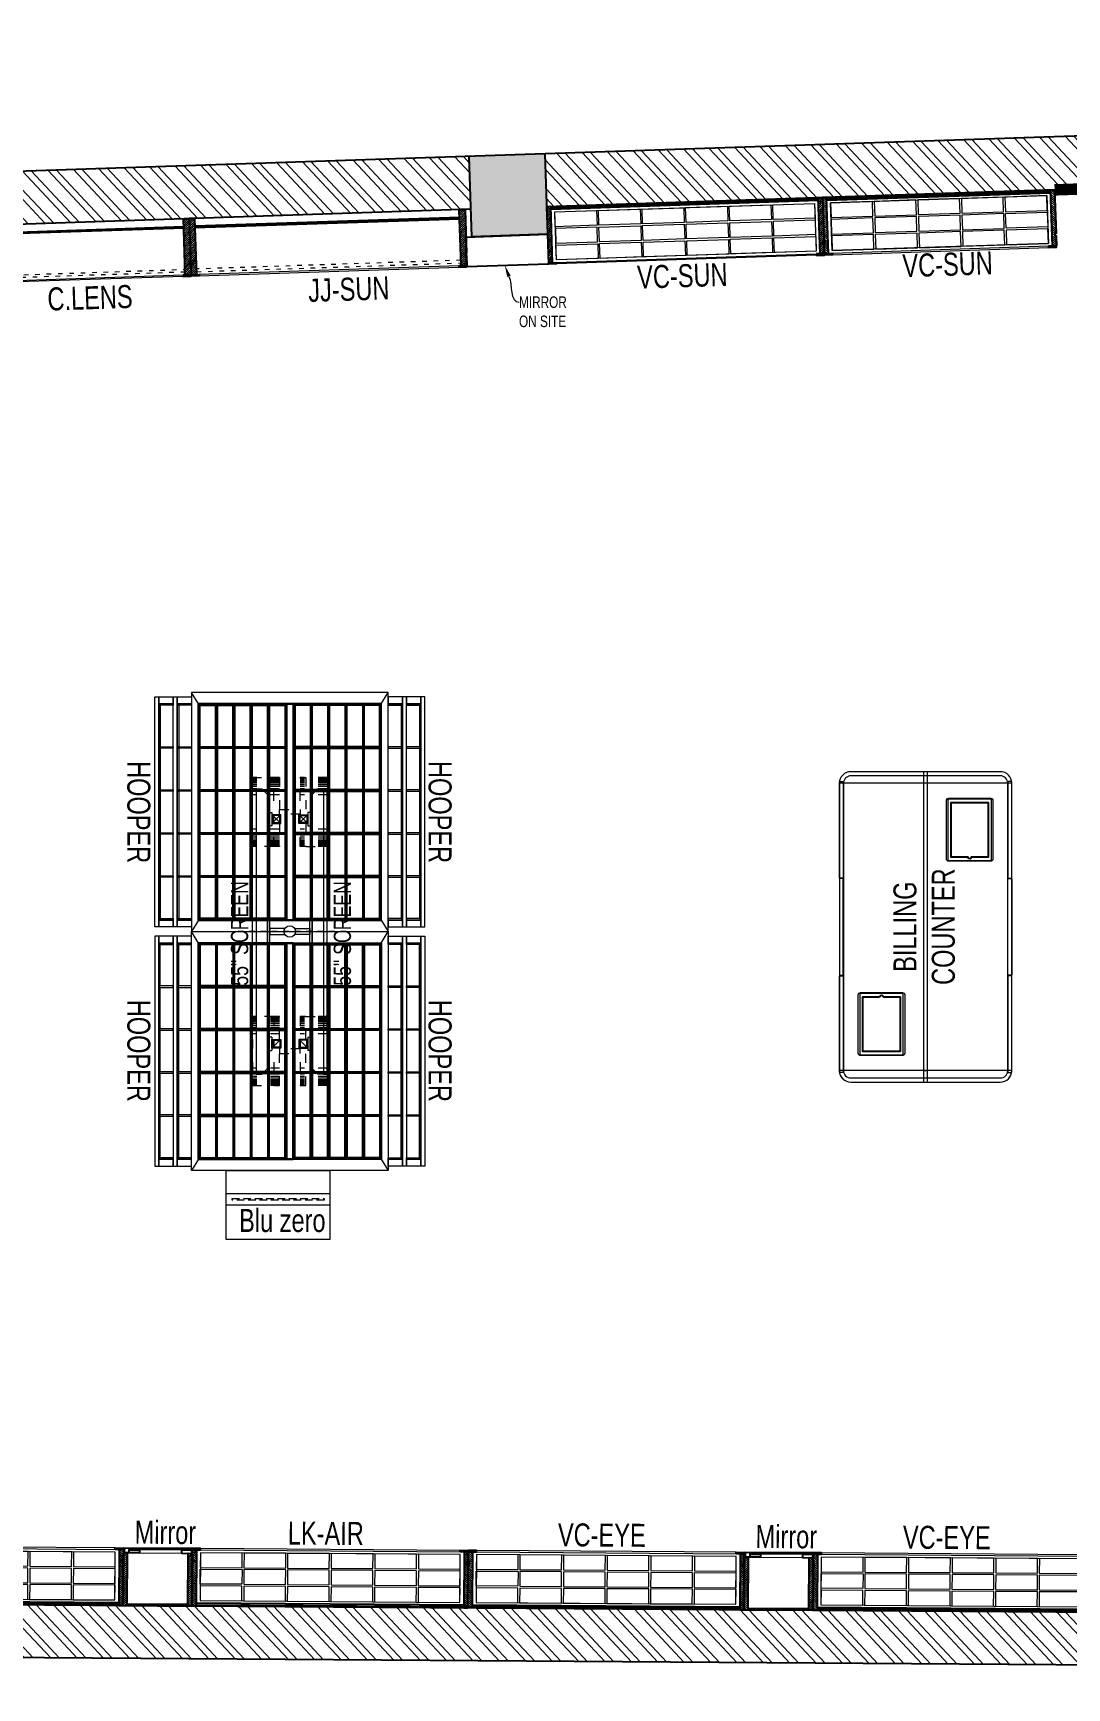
# Model space of a CAD drawing. Header units: feet. Extents: x 7170650 to 7197982, y -5581628 to -5574431.
# Drawn here: x 7179096 to 7183592, y -5581628 to -5574431 of the extents above; entities that cross this region are included whole.
import ezdxf
from ezdxf import colors
from ezdxf.entities.mleader import LeaderData, LeaderLine
from ezdxf.math import Vec2, Vec3

# ---------------------------------------------------------------- set-up
doc = ezdxf.new("R2010")
doc.units = ezdxf.units.FT
doc.header["$LTSCALE"] = 33
doc.header["$MEASUREMENT"] = 0
for name, pattern in [('ACAD_ISO03W100', [30, 12, -18]), ('D10_DASHED', [0.75, 0.5, -0.25]), ('DASHDOT2', [0.5, 0.25, -0.125, 0, -0.125]), ('HIDDENX2', [0.75, 0.5, -0.25])]:
    doc.linetypes.add(name, pattern=pattern)
doc.layers.add('A-WALL', color=1, linetype='Continuous')
doc.layers.add('column', color=10, linetype='Continuous')
for name, color, linetype, lineweight in [('LENS-DIM', 252, 'Continuous', 5), ('LENS-FURNITURE', 13, 'Continuous', 9), ('LENS-PARTITION', 21, 'Continuous', 25), ('LENS-TEXT', 31, 'Continuous', 5), ('LENS_DIMENSION', 193, 'Continuous', 0), ('LENS_TEXT', 31, 'Continuous', 5), ('LK-EQPMT', 3, 'Continuous', 18), ('LK-FF&E FLOOR', 1, 'Continuous', 9), ('LK-FF&E WALL', 1, 'Continuous', 9), ('LK-IT', 3, 'Continuous', 18), ('LK-MIRROR', 133, 'Continuous', 13), ('LN-ELEVATION-1', 81, 'Continuous', 25), ('LN-ELEVATION-2', 103, 'Continuous', 20), ('LN-ELEVATION-3', 125, 'Continuous', 18), ('LN-ELEVATION-4', 145, 'Continuous', 13), ('LN-ELEVATION-5', 167, 'Continuous', 5), ('LN-HATCH', 251, 'Continuous', 0), ('PLANO-TXT', 252, 'Continuous', 5)]:
    doc.layers.add(name, color=color, linetype=linetype, lineweight=lineweight)
doc.styles.add('LK TXT', font='GILC____.TTF', dxfattribs={"height": 100})
doc.styles.get("Standard").update_dxf_attribs({"font": 'GILC____.TTF'})
pattern_1 = [(45, (4209746.0415, 1706864.74), (-4.4901280605, 4.4901280605), [])]
pattern_2 = [(45, (4210046.0415, 1706864.74), (-4.4901280605, 4.4901280605), [])]
pattern_3 = [(45, (7858054.0837, 3504049.203), (-4.4901280605, 4.4901280605), [])]
pattern_4 = [(45, (7858558.917, 3503823.203), (-4.4901280605, 4.4901280605), [])]

# ---------------------------------------------------------------- blocks, each defined once
blk = doc.blocks.new('A$C8e6e9e5d')
at = {"layer": 'column'}
h = blk.add_hatch(color=8, dxfattribs=at)
h.dxf.hatch_style = 1
h.paths.add_polyline_path([(-1889.2, 6873.5), (-1906.9, 7161.4), (-2231, 7150.6), (-2218.9, 6859.7)])
h.paths.add_polyline_path([(-5674.8, 6711.3), (-5688.3, 7035.8), (-6008.1, 7025.1), (-5994.5, 6698)])
h.paths.add_polyline_path([(-9362.8, 6574.6), (-9375.2, 6913.3), (-9710, 6902.2), (-9697.6, 6562.4)])
h.paths.add_polyline_path([(-12996.5, 6462.8), (-13007.4, 6792.6), (-13337.2, 6781.7), (-13326.3, 6451.8)])
h.paths.add_polyline_path([(-20301.8, 6200.1), (-20313.4, 6549.9), (-20643.2, 6538.9), (-20631.6, 6189.1)])
h.paths.add_polyline_path([(-16648.8, 6321.5), (-16660.4, 6671.3), (-16990.2, 6660.3), (-16978.6, 6310.5)])
h.paths.add_polyline_path([(-25384.6, 5691.9), (-25157.6, 5796.7), (-25460.8, 6378.9), (-25730.7, 6369.9)])
h.paths.add_polyline_path([(-22276.7, 154.3), (-22531.3, 652.3), (-22761.9, 555), (-22558.4, 156.3)])
at = {"layer": 'LN-HATCH'}
h = blk.add_hatch(dxfattribs=at)
h.set_pattern_fill('ANSI32', color=256, scale=222, angle=88.11)
h.set_pattern_definition([(133.11, (-3282554.54, 5460117.466), (-60.7760807, -56.89315), []), (133.11, (-3282553.24, 5460156.69), (-60.7760807, -56.89315), [])])
h.paths.add_polyline_path([(0, 0), (-848.4, 7196.5), (-1906.9, 7161.4), (-1895.6, 6978.3), (-1058.3, 7013), (-258.9, 231.8), (-22394.7, 385.1), (-22276.7, 154.3)])
h.paths.add_polyline_path([(-20635.6, 6309.1), (-20643.2, 6538.9), (-25460.8, 6378.9), (-25343, 6152.7)])
h.paths.add_polyline_path([(-16982.6, 6430.4), (-16990.2, 6660.3), (-20313.4, 6549.9), (-20305.7, 6320)], flags=17)
h.paths.add_polyline_path([(-13329.6, 6551.8), (-13337.2, 6781.7), (-16660.4, 6671.3), (-16652.8, 6441.4)], flags=17)
h.paths.add_polyline_path([(-9701.6, 6672.3), (-9710, 6902.2), (-13007.4, 6792.6), (-12999.8, 6562.7)], flags=17)
h.paths.add_polyline_path([(-5999.1, 6807.9), (-6008.1, 7025.1), (-9375.2, 6913.3), (-9366.8, 6684.6)], flags=17)
h.paths.add_polyline_path([(-2223.2, 6964.7), (-2231, 7150.6), (-5688.3, 7035.8), (-5679.4, 6821.2)], flags=17)
at = {"layer": 'A-WALL'}
for p, q in [((-848.4, 7196.5), (-25730.7, 6369.9)), ((-13329.6, 6551.8), (-16652.8, 6441.4)), ((-16982.6, 6430.4), (-20305.7, 6320)), ((-258.9, 231.8), (-22394.7, 385.1)), ((0, 0), (-22558.4, 156.3))]:
    blk.add_line(p, q, dxfattribs=at)
at = {"layer": 'column'}
for p, q in [((-16978.6, 6310.5), (-16990.2, 6660.3)), ((-16660.4, 6671.3), (-16648.8, 6321.5)), ((-16648.8, 6321.5), (-16978.6, 6310.5))]:
    blk.add_line(p, q, dxfattribs=at)
blk = doc.blocks.new('JJ SH 1200')
at = {"layer": 'LN-HATCH', "ltscale": 0.5}
h = blk.add_hatch(dxfattribs=at)
h.set_pattern_fill('ANSI31', color=256, scale=2)
h.set_pattern_definition([(45, (4097187.331, 1708800.267), (-4.4901280605, 4.4901280605), [])])
h.paths.add_polyline_path([(792.1, 220), (792.1, 30), (786.1, 30), (786.1, 20), (792.1, 20), (792.1, -24), (767.1, -24), (767.1, 220)])
h.paths.add_polyline_path([(-382.9, 180), (767.1, 180), (767.1, 186), (-382.9, 186)])
h.paths.add_polyline_path([(757.1, -24), (757.1, -30), (792.1, -30), (792.1, -24)])
h.paths.add_polyline_path([(-407.9, 220), (-407.9, 30), (-401.9, 30), (-401.9, 20), (-407.9, 20), (-407.9, -24), (-382.9, -24), (-382.9, 220)])
h.paths.add_polyline_path([(-372.9, -24), (-372.9, -30), (-407.9, -30), (-407.9, -24)])
at = {"layer": 'LN-ELEVATION-1', "ltscale": 0.5}
for points in [[(-407.9, 220), (-407.9, 30), (-401.9, 30), (-401.9, 20), (-407.9, 20), (-407.9, -24), (-382.9, -24), (-382.9, 220)], [(792.1, 220), (792.1, 30), (786.1, 30), (786.1, 20), (792.1, 20), (792.1, -24), (767.1, -24), (767.1, 220)], [(-382.9, 180), (767.1, 180), (767.1, 186), (-382.9, 186)], [(-372.9, -24), (-372.9, -30), (-407.9, -30), (-407.9, -24)], [(757.1, -24), (757.1, -30), (792.1, -30), (792.1, -24)]]:
    blk.add_lwpolyline(points, close=True, dxfattribs=at)
at = {"layer": 'LN-ELEVATION-3', "ltscale": 0.5}
for p, q in [((767.1, 220), (-382.9, 220)), ((757.1, -24), (-372.9, -24)), ((-372.9, -30), (757.1, -30))]:
    blk.add_line(p, q, dxfattribs=at)
at = {"layer": 'LN-ELEVATION-4', "linetype": 'ACAD_ISO03W100', "ltscale": 0.05}
blk.add_lwpolyline([(767.1, 0), (-382.9, 0), (-382.9, -12), (767.1, -12)], close=True, dxfattribs=at)
blk = doc.blocks.new('CLENS 900')
at = {"layer": 'LN-HATCH', "ltscale": 0.5}
h = blk.add_hatch(dxfattribs=at)
h.set_pattern_fill('ANSI31', color=256, scale=50)
h.set_pattern_definition([(45, (911.795, 250), (-4.419417, 4.419417), [])])
h.paths.add_polyline_path([(0, 250), (0, 60), (6, 60), (6, 50), (0, 50), (0, 6), (25, 6), (25, 250)])
h = blk.add_hatch(dxfattribs=at)
h.set_pattern_fill('ANSI31', color=256, scale=2)
h.set_pattern_definition(pattern_2)
h.paths.add_polyline_path([(875, 210), (25, 210), (25, 216), (875, 216)])
h = blk.add_hatch(dxfattribs=at)
h.set_pattern_fill('ANSI31', color=256, scale=2)
h.set_pattern_definition(pattern_1)
h.paths.add_polyline_path([(900, 250), (900, 60), (894, 60), (894, 50), (900, 50), (900, 6), (875, 6), (875, 250)])
h = blk.add_hatch(dxfattribs=at)
h.set_pattern_fill('ANSI31', color=256, scale=2)
h.set_pattern_definition(pattern_2)
h.paths.add_polyline_path([(35, 6), (35, 0), (0, 0), (0, 6)])
h = blk.add_hatch(dxfattribs=at)
h.set_pattern_fill('ANSI31', color=256, scale=2)
h.set_pattern_definition(pattern_1)
h.paths.add_polyline_path([(865, 6), (865, 0), (900, 0), (900, 6)])
at = {"layer": 'LN-ELEVATION-1', "ltscale": 0.5}
for points in [[(0, 250), (0, 60), (6, 60), (6, 50), (0, 50), (0, 6), (25, 6), (25, 250)], [(875, 210), (25, 210), (25, 216), (875, 216)], [(900, 250), (900, 60), (894, 60), (894, 50), (900, 50), (900, 6), (875, 6), (875, 250)], [(35, 6), (35, 0), (0, 0), (0, 6)], [(865, 6), (865, 0), (900, 0), (900, 6)]]:
    blk.add_lwpolyline(points, close=True, dxfattribs=at)
at = {"layer": 'LN-ELEVATION-3', "ltscale": 0.5}
for p, q in [((25, 250), (875, 250)), ((35, 6), (865, 6)), ((865, 0), (35, 0))]:
    blk.add_line(p, q, dxfattribs=at)
at = {"layer": 'LN-ELEVATION-4', "linetype": 'ACAD_ISO03W100', "ltscale": 0.05}
blk.add_lwpolyline([(25, 30), (875, 30), (875, 18), (25, 18)], close=True, dxfattribs=at)
blk = doc.blocks.new('VC HD 1200')
at = {"layer": 'LN-HATCH', "ltscale": 0.5}
h = blk.add_hatch(dxfattribs=at)
h.set_pattern_fill('ANSI31', color=256, scale=2)
h.set_pattern_definition([(45, (3760859.753, 1795248.936), (-4.490128061, 4.490128061), [])])
h.paths.add_polyline_path([(-1200, 250), (-1200, 60), (-1194, 60), (-1194, 50), (-1200, 50), (-1200, 6), (-1182, 6), (-1182, 250)])
h = blk.add_hatch(dxfattribs=at)
h.set_pattern_fill('ANSI31', color=256, scale=2)
h.set_pattern_definition(pattern_3)
h.paths.add_polyline_path([(0, 250), (0, 60), (-6, 60), (-6, 50), (0, 50), (0, 6), (-18, 6), (-18, 250)])
h = blk.add_hatch(dxfattribs=at)
h.set_pattern_fill('ANSI31', color=256, scale=2)
h.set_pattern_definition([(45, (7858047.0837, 3504049.203), (-4.4901280605, 4.4901280605), [])])
h.paths.add_polyline_path([(-1165, 6), (-1165, 0), (-1200, 0), (-1200, 6)])
h = blk.add_hatch(dxfattribs=at)
h.set_pattern_fill('ANSI31', color=256, scale=2)
h.set_pattern_definition(pattern_3)
h.paths.add_polyline_path([(-28, 6), (-28, 0), (0, 0), (0, 6)])
at = {"layer": 'LN-ELEVATION-1', "ltscale": 0.5}
for points in [[(-1200, 250), (-1200, 60), (-1194, 60), (-1194, 50), (-1200, 50), (-1200, 6), (-1182, 6), (-1182, 250)], [(-18, 238), (-1182, 238), (-1182, 244), (-18, 244)], [(0, 250), (0, 60), (-6, 60), (-6, 50), (0, 50), (0, 6), (-18, 6), (-18, 250)], [(-1165, 6), (-1165, 0), (-1200, 0), (-1200, 6)], [(-35, 6), (-35, 0), (0, 0), (0, 6)]]:
    blk.add_lwpolyline(points, close=True, dxfattribs=at)
at = {"layer": 'LN-ELEVATION-3', "ltscale": 0.5}
for p, q in [((-1182, 250), (-18, 250)), ((-1165, 6), (-35, 6)), ((-35, 0), (-1165, 0))]:
    blk.add_line(p, q, dxfattribs=at)
for points in [[(-1165, 226), (-35, 226), (-35, 18), (-1165, 18)], [(-1165, 226), (-983.3, 226), (-983.3, 162), (-1165, 162)], [(-975.3, 226), (-793.7, 226), (-793.7, 162), (-975.3, 162)], [(-785.7, 226), (-604, 226), (-604, 162), (-785.7, 162)], [(-596, 226), (-414.3, 226), (-414.3, 162), (-596, 162)], [(-406.3, 226), (-224.7, 226), (-224.7, 162), (-406.3, 162)], [(-216.7, 226), (-35, 226), (-35, 162), (-216.7, 162)], [(-1165, 90), (-983.3, 90), (-983.3, 154), (-1165, 154)], [(-975.3, 154), (-793.7, 154), (-793.7, 90), (-975.3, 90)], [(-785.7, 154), (-604, 154), (-604, 90), (-785.7, 90)], [(-596, 154), (-414.3, 154), (-414.3, 90), (-596, 90)], [(-406.3, 154), (-224.7, 154), (-224.7, 90), (-406.3, 90)], [(-216.7, 154), (-35, 154), (-35, 90), (-216.7, 90)], [(-1165, 82), (-983.3, 82), (-983.3, 18), (-1165, 18)], [(-975.3, 82), (-793.7, 82), (-793.7, 18), (-975.3, 18)], [(-785.7, 82), (-604, 82), (-604, 18), (-785.7, 18)], [(-596, 82), (-414.3, 82), (-414.3, 18), (-596, 18)], [(-406.3, 82), (-224.7, 82), (-224.7, 18), (-406.3, 18)], [(-216.7, 82), (-35, 82), (-35, 18), (-216.7, 18)]]:
    blk.add_lwpolyline(points, close=True, dxfattribs=at)
blk = doc.blocks.new('MIRROR')
at = {"layer": 'LN-HATCH', "ltscale": 0.5}
h = blk.add_hatch(dxfattribs=at)
h.set_pattern_fill('ANSI31', color=256, scale=2)
h.set_pattern_definition([(45, (4060433.7416, 1708720.787), (-4.4901280605, 4.4901280605), [])])
h.paths.add_polyline_path([(212.9, 101.3), (230.9, 101.3), (230.9, -127.7), (212.9, -127.7)])
h.paths.add_polyline_path([(230.9, 95.3), (494.9, 95.3), (494.9, 101.3), (230.9, 101.3)])
h.paths.add_polyline_path([(512.9, 101.3), (494.9, 101.3), (494.9, -127.7), (512.9, -127.7)])
at = {"layer": 'Defpoints'}
blk.add_lwpolyline([(512.9, 101.3), (212.9, 101.3), (212.9, -148.7), (512.9, -148.7)], close=True, dxfattribs=at)
at = {"layer": 'LN-ELEVATION-1'}
for points in [[(212.9, 101.3), (230.9, 101.3), (230.9, -127.7), (212.9, -127.7)], [(230.9, 95.3), (494.9, 95.3), (494.9, 101.3), (230.9, 101.3)], [(512.9, 101.3), (494.9, 101.3), (494.9, -127.7), (512.9, -127.7)], [(259.9, -141.7), (259.9, -127.7), (214.9, -127.7), (214.9, -148.7), (223.9, -148.7), (223.9, -147.2), (216.4, -147.2), (216.4, -141.7)], [(442.9, -141.7), (442.9, -127.7), (487.9, -127.7), (487.9, -148.7), (478.9, -148.7), (478.9, -147.2), (486.4, -147.2), (486.4, -141.7)], [(504.9, -148.7), (504.9, -147.2), (509.4, -147.2), (509.4, -129.2), (487.9, -129.2), (487.9, -127.7), (510.9, -127.7), (510.9, -148.7)]]:
    blk.add_lwpolyline(points, close=True, dxfattribs=at)
at = {"layer": 'LN-ELEVATION-2', "color": 4, "lineweight": 0}
blk.add_lwpolyline([(216.4, -141.7), (486.4, -141.7), (486.4, -147.2), (216.4, -147.2)], close=True, dxfattribs=at)
at = {"layer": 'LN-ELEVATION-2'}
blk.add_lwpolyline([(259.9, -141.7), (442.9, -141.7), (442.9, -127.7), (259.9, -127.7)], close=True, dxfattribs=at)
at = {"layer": 'LN-ELEVATION-4', "ltscale": 0.5}
blk.add_line((478.9, -148.7), (223.9, -148.7), dxfattribs=at)
blk = doc.blocks.new('ffgd')
at = {"layer": 'LN-ELEVATION-4', "linetype": 'ACAD_ISO03W100', "ltscale": 0.1}
blk.add_lwpolyline([(0, 47.3), (0, -41.5), (-20, -41.5), (-20, 47.3)], close=True, dxfattribs=at)
at = {"layer": 'LN-ELEVATION-5', "linetype": 'ACAD_ISO03W100', "ltscale": 0.1}
for p, q in [((-159.9, 165.7), (-159.9, 47.3)), ((-159.7, 165.7), (-159.7, 47.3)), ((-159.4, 165.7), (-159.4, 47.3)), ((-159, 165.7), (-159, 47.3)), ((-158.5, 165.7), (-158.5, 47.3)), ((-157.9, 165.7), (-157.9, 47.3)), ((-157.1, 165.7), (-157.1, 47.3)), ((-156.1, 165.7), (-156.1, 47.3)), ((-154.1, 165.7), (-154.1, 47.3)), ((-151.1, 165.7), (-151.1, 47.3)), ((-146.1, 165.7), (-146.1, 47.3)), ((-141.1, 165.7), (-141.1, 47.3)), ((-135.1, 165.7), (-135.1, 47.3)), ((-128.1, 165.7), (-128.1, 47.3)), ((-120.1, 165.7), (-120.1, 47.3)), ((-111.1, 165.7), (-111.1, 47.3)), ((-102.1, 165.7), (-102.1, 47.3)), ((-85, 165.7), (-85, 47.3)), ((65, 165.7), (65, 47.3)), ((82.1, 165.7), (82.1, 47.3)), ((91.1, 165.7), (91.1, 47.3)), ((100.1, 165.7), (100.1, 47.3)), ((108.1, 165.7), (108.1, 47.3)), ((115.1, 165.7), (115.1, 47.3)), ((121.1, 165.7), (121.1, 47.3)), ((126.1, 165.7), (126.1, 47.3)), ((131.1, 165.7), (131.1, 47.3)), ((134.1, 165.7), (134.1, 47.3)), ((136.1, 165.7), (136.1, 47.3)), ((137.1, 165.7), (137.1, 47.3)), ((137.9, 165.7), (137.9, 47.3)), ((138.5, 165.7), (138.5, 47.3)), ((139, 165.7), (139, 47.3)), ((139.4, 165.7), (139.4, 47.3)), ((139.7, 165.7), (139.7, 47.3)), ((139.9, 165.7), (139.9, 47.3)), ((-159.9, -41.5), (-159.9, -159.9)), ((-159.7, -41.5), (-159.7, -159.9)), ((-159.4, -41.5), (-159.4, -159.9)), ((-159, -41.5), (-159, -159.9)), ((-158.5, -41.5), (-158.5, -159.9)), ((-157.9, -41.5), (-157.9, -159.9)), ((-157.1, -41.5), (-157.1, -159.9)), ((-156.1, -41.5), (-156.1, -159.9)), ((-154.1, -41.5), (-154.1, -159.9)), ((-151.1, -41.5), (-151.1, -159.9)), ((-146.1, -41.5), (-146.1, -159.9)), ((-141.1, -41.5), (-141.1, -159.9)), ((-135.1, -41.5), (-135.1, -159.9)), ((-128.1, -41.5), (-128.1, -159.9)), ((-120.1, -41.5), (-120.1, -159.9)), ((-111.1, -41.5), (-111.1, -159.9)), ((-102.1, -41.5), (-102.1, -159.9)), ((-85, -41.5), (-85, -159.9)), ((65, -41.5), (65, -159.9)), ((82.1, -41.5), (82.1, -159.9)), ((91.1, -41.5), (91.1, -159.9)), ((100.1, -41.5), (100.1, -159.9)), ((108.1, -41.5), (108.1, -159.9)), ((115.1, -41.5), (115.1, -159.9)), ((121.1, -41.5), (121.1, -159.9)), ((126.1, -41.5), (126.1, -159.9)), ((131.1, -41.5), (131.1, -159.9)), ((134.1, -41.5), (134.1, -159.9)), ((136.1, -41.5), (136.1, -159.9)), ((137.1, -41.5), (137.1, -159.9)), ((137.9, -41.5), (137.9, -159.9)), ((138.5, -41.5), (138.5, -159.9)), ((139, -41.5), (139, -159.9)), ((139.4, -41.5), (139.4, -159.9)), ((139.7, -41.5), (139.7, -159.9)), ((139.9, -41.5), (139.9, -159.9))]:
    blk.add_line(p, q, dxfattribs=at)
for points in [[(140, 73), (140, 165.7), (-160, 165.7), (-160, 73)], [(140, -67.1), (140, -159.9), (-160, -159.9), (-160, -67.1)]]:
    blk.add_lwpolyline(points, dxfattribs=at)
for points in [[(140, 73), (140, 47.3), (-160, 47.3), (-160, 73)], [(140, -41.5), (140, -67.1), (-160, -67.1), (-160, -41.5)]]:
    blk.add_lwpolyline(points, close=True, dxfattribs=at)
blk = doc.blocks.new('EURO 1040 x 1175')
at = {"layer": 'LN-ELEVATION-1'}
for points in [[(-470, -327.4), (470, -327.4), (470, 467.6), (-470, 467.6)], [(-470, 85.1), (470, 85.1), (470, 467.6), (-470, 467.6)], [(-283.2, 85.1), (-277.2, 85.1), (-277.2, 467.6), (-283.2, 467.6)], [(-96.4, 85.1), (-90.4, 85.1), (-90.4, 467.6), (-96.4, 467.6)], [(90.4, 85.1), (96.4, 85.1), (96.4, 467.6), (90.4, 467.6)], [(277.2, 85.1), (283.2, 85.1), (283.2, 467.6), (277.2, 467.6)], [(-470, 386.6), (-283.2, 386.6), (-283.2, 392.6), (-470, 392.6)], [(-277.2, 386.6), (-96.4, 386.6), (-96.4, 392.6), (-277.2, 392.6)], [(-90.4, 386.6), (90.4, 386.6), (90.4, 392.6), (-90.4, 392.6)], [(96.4, 386.6), (277.2, 386.6), (277.2, 392.6), (96.4, 392.6)], [(283.2, 386.6), (470, 386.6), (470, 392.6), (283.2, 392.6)], [(-470, 311.2), (-283.2, 311.2), (-283.2, 317.2), (-470, 317.2)], [(-277.2, 311.2), (-96.4, 311.2), (-96.4, 317.2), (-277.2, 317.2)], [(-90.4, 311.2), (90.4, 311.2), (90.4, 317.2), (-90.4, 317.2)], [(96.4, 311.2), (277.2, 311.2), (277.2, 317.2), (96.4, 317.2)], [(283.2, 311.2), (470, 311.2), (470, 317.2), (283.2, 317.2)], [(-470, 235.8), (-283.2, 235.8), (-283.2, 241.8), (-470, 241.8)], [(-277.2, 235.8), (-96.4, 235.8), (-96.4, 241.8), (-277.2, 241.8)], [(-90.4, 235.8), (90.4, 235.8), (90.4, 241.8), (-90.4, 241.8)], [(96.4, 235.8), (277.2, 235.8), (277.2, 241.8), (96.4, 241.8)], [(283.2, 235.8), (470, 235.8), (470, 241.8), (283.2, 241.8)], [(-470, 160.4), (-283.2, 160.4), (-283.2, 166.4), (-470, 166.4)], [(-277.2, 160.4), (-96.4, 160.4), (-96.4, 166.4), (-277.2, 166.4)], [(-90.4, 160.4), (90.4, 160.4), (90.4, 166.4), (-90.4, 166.4)], [(96.4, 160.4), (277.2, 160.4), (277.2, 166.4), (96.4, 166.4)], [(283.2, 160.4), (470, 160.4), (470, 166.4), (283.2, 166.4)], [(-470, 85.1), (470, 85.1), (470, 55.1), (-470, 55.1)], [(-470, 55.1), (470, 55.1), (470, -327.4), (-470, -327.4)], [(-283.2, 55.1), (-277.2, 55.1), (-277.2, -327.4), (-283.2, -327.4)], [(-96.4, 55.1), (-90.4, 55.1), (-90.4, -327.4), (-96.4, -327.4)], [(90.4, 55.1), (96.4, 55.1), (96.4, -327.4), (90.4, -327.4)], [(277.2, 55.1), (283.2, 55.1), (283.2, -327.4), (277.2, -327.4)], [(-470, -20.3), (-283.2, -20.3), (-283.2, -26.3), (-470, -26.3)], [(-277.2, -20.3), (-96.4, -20.3), (-96.4, -26.3), (-277.2, -26.3)], [(-90.4, -20.3), (90.4, -20.3), (90.4, -26.3), (-90.4, -26.3)], [(96.4, -20.3), (277.2, -20.3), (277.2, -26.3), (96.4, -26.3)], [(283.2, -20.3), (470, -20.3), (470, -26.3), (283.2, -26.3)], [(-470, -95.7), (-283.2, -95.7), (-283.2, -101.7), (-470, -101.7)], [(-277.2, -95.7), (-96.4, -95.7), (-96.4, -101.7), (-277.2, -101.7)], [(-90.4, -95.7), (90.4, -95.7), (90.4, -101.7), (-90.4, -101.7)], [(96.4, -95.7), (277.2, -95.7), (277.2, -101.7), (96.4, -101.7)], [(283.2, -95.7), (470, -95.7), (470, -101.7), (283.2, -101.7)], [(-470, -171.1), (-283.2, -171.1), (-283.2, -177.1), (-470, -177.1)], [(-277.2, -171.1), (-96.4, -171.1), (-96.4, -177.1), (-277.2, -177.1)], [(-90.4, -171.1), (90.4, -171.1), (90.4, -177.1), (-90.4, -177.1)], [(96.4, -171.1), (277.2, -171.1), (277.2, -177.1), (96.4, -177.1)], [(283.2, -171.1), (470, -171.1), (470, -177.1), (283.2, -177.1)], [(-470, -246.4), (-283.2, -246.4), (-283.2, -252.4), (-470, -252.4)], [(-277.2, -246.4), (-96.4, -246.4), (-96.4, -252.4), (-277.2, -252.4)], [(-90.4, -246.4), (90.4, -246.4), (90.4, -252.4), (-90.4, -252.4)], [(96.4, -246.4), (277.2, -246.4), (277.2, -252.4), (96.4, -252.4)], [(283.2, -246.4), (470, -246.4), (470, -252.4), (283.2, -252.4)]]:
    blk.add_lwpolyline(points, close=True, dxfattribs=at)
for points in [[(-283.2, 461.6), (-464, 461.6), (-464, 317.2)], [(-96.4, 461.6), (-277.2, 461.6)], [(90.4, 461.6), (-90.4, 461.6)], [(277.2, 461.6), (96.4, 461.6)], [(464, 317.2), (464, 461.6), (283.2, 461.6)], [(-464, 311.2), (-464, 241.8)], [(464, 241.8), (464, 311.2)], [(-464, 235.8), (-464, 166.4)], [(464, 166.4), (464, 235.8)], [(-464, 160.4), (-464, 91.1), (-283.2, 91.1)], [(283.2, 91.1), (464, 91.1), (464, 160.4)], [(-277.2, 91.1), (-96.4, 91.1)], [(-90.4, 91.1), (90.4, 91.1)], [(96.4, 91.1), (277.2, 91.1)], [(-464, -20.3), (-464, 49.1), (-283.2, 49.1)], [(-277.2, 49.1), (-96.4, 49.1)], [(-90.4, 49.1), (90.4, 49.1)], [(96.4, 49.1), (277.2, 49.1)], [(283.2, 49.1), (464, 49.1), (464, -20.3)], [(-464, -95.7), (-464, -26.3)], [(464, -26.3), (464, -95.7)], [(-464, -171.1), (-464, -101.7)], [(464, -101.7), (464, -171.1)], [(-283.2, -321.4), (-464, -321.4), (-464, -177.1)], [(464, -177.1), (464, -321.4), (283.2, -321.4)], [(-96.4, -321.4), (-277.2, -321.4)], [(90.4, -321.4), (-90.4, -321.4)], [(277.2, -321.4), (96.4, -321.4)]]:
    blk.add_lwpolyline(points, dxfattribs=at)
at = {"layer": 'LN-ELEVATION-2'}
blk.add_lwpolyline([(-520, -357.4), (520, -357.4), (520, 497.6), (-520, 497.6)], close=True, dxfattribs=at)
for points in [[(-470, 467.6), (-520, 497.6)], [(470, 467.6), (520, 497.6)], [(-470, -327.4), (-520, -357.4)], [(470, -327.4), (520, -357.4)]]:
    blk.add_lwpolyline(points, dxfattribs=at)
at = {"layer": 'LN-ELEVATION-3'}
for points in [[(-500, 559.6), (500, 559.6), (500, 577.6), (-500, 577.6)], [(-500, 497.6), (-470, 497.6), (-470, 559.6), (-500, 559.6)], [(470, 497.6), (500, 497.6), (500, 559.6), (470, 559.6)], [(-500, -357.4), (-470, -357.4), (-470, -419.4), (-500, -419.4)], [(470, -357.4), (500, -357.4), (500, -419.4), (470, -419.4)], [(-500, -419.4), (500, -419.4), (500, -437.4), (-500, -437.4)]]:
    blk.add_lwpolyline(points, close=True, dxfattribs=at)
at = {"layer": 'LN-ELEVATION-4'}
for points in [[(-500, 639.6), (500, 639.6), (500, 657.6), (-500, 657.6)], [(-500, 577.6), (-470, 577.6), (-470, 639.6), (-500, 639.6)], [(470, 577.6), (500, 577.6), (500, 639.6), (470, 639.6)], [(-470, 497.6), (-464, 497.6), (-464, 559.6), (-470, 559.6)], [(-464, 553.6), (-283.2, 553.6), (-283.2, 559.6), (-464, 559.6)], [(-283.2, 497.6), (-277.2, 497.6), (-277.2, 559.6), (-283.2, 559.6)], [(-277.2, 553.6), (-96.4, 553.6), (-96.4, 559.6), (-277.2, 559.6)], [(-96.4, 497.6), (-90.4, 497.6), (-90.4, 559.6), (-96.4, 559.6)], [(-90.4, 553.6), (90.4, 553.6), (90.4, 559.6), (-90.4, 559.6)], [(90.4, 497.6), (96.4, 497.6), (96.4, 559.6), (90.4, 559.6)], [(96.4, 553.6), (277.2, 553.6), (277.2, 559.6), (96.4, 559.6)], [(277.2, 497.6), (283.2, 497.6), (283.2, 559.6), (277.2, 559.6)], [(283.2, 553.6), (464, 553.6), (464, 559.6), (283.2, 559.6)], [(464, 497.6), (470, 497.6), (470, 559.6), (464, 559.6)], [(-470, -357.4), (-464, -357.4), (-464, -419.4), (-470, -419.4)], [(-283.2, -357.4), (-277.2, -357.4), (-277.2, -419.4), (-283.2, -419.4)], [(-96.4, -357.4), (-90.4, -357.4), (-90.4, -419.4), (-96.4, -419.4)], [(90.4, -357.4), (96.4, -357.4), (96.4, -419.4), (90.4, -419.4)], [(277.2, -357.4), (283.2, -357.4), (283.2, -419.4), (277.2, -419.4)], [(464, -357.4), (470, -357.4), (470, -419.4), (464, -419.4)], [(-464, -413.4), (-283.2, -413.4), (-283.2, -419.4), (-464, -419.4)], [(-277.2, -413.4), (-96.4, -413.4), (-96.4, -419.4), (-277.2, -419.4)], [(-90.4, -413.4), (90.4, -413.4), (90.4, -419.4), (-90.4, -419.4)], [(96.4, -413.4), (277.2, -413.4), (277.2, -419.4), (96.4, -419.4)], [(283.2, -413.4), (464, -413.4), (464, -419.4), (283.2, -419.4)], [(-500, -437.4), (-470, -437.4), (-470, -499.4), (-500, -499.4)], [(-500, -499.4), (500, -499.4), (500, -517.4), (-500, -517.4)], [(470, -437.4), (500, -437.4), (500, -499.4), (470, -499.4)]]:
    blk.add_lwpolyline(points, close=True, dxfattribs=at)
at = {"layer": 'LN-ELEVATION-5'}
for points in [[(-470, 577.6), (-464, 577.6), (-464, 639.6), (-470, 639.6)], [(-464, 633.6), (-283.2, 633.6), (-283.2, 639.6), (-464, 639.6)], [(-283.2, 577.6), (-277.2, 577.6), (-277.2, 639.6), (-283.2, 639.6)], [(-277.2, 633.6), (-96.4, 633.6), (-96.4, 639.6), (-277.2, 639.6)], [(-96.4, 577.6), (-90.4, 577.6), (-90.4, 639.6), (-96.4, 639.6)], [(-90.4, 633.6), (90.4, 633.6), (90.4, 639.6), (-90.4, 639.6)], [(90.4, 577.6), (96.4, 577.6), (96.4, 639.6), (90.4, 639.6)], [(96.4, 633.6), (277.2, 633.6), (277.2, 639.6), (96.4, 639.6)], [(277.2, 577.6), (283.2, 577.6), (283.2, 639.6), (277.2, 639.6)], [(283.2, 633.6), (464, 633.6), (464, 639.6), (283.2, 639.6)], [(464, 577.6), (470, 577.6), (470, 639.6), (464, 639.6)], [(-470, -437.4), (-464, -437.4), (-464, -499.4), (-470, -499.4)], [(-464, -493.4), (-283.2, -493.4), (-283.2, -499.4), (-464, -499.4)], [(-283.2, -437.4), (-277.2, -437.4), (-277.2, -499.4), (-283.2, -499.4)], [(-277.2, -493.4), (-96.4, -493.4), (-96.4, -499.4), (-277.2, -499.4)], [(-96.4, -437.4), (-90.4, -437.4), (-90.4, -499.4), (-96.4, -499.4)], [(-90.4, -493.4), (90.4, -493.4), (90.4, -499.4), (-90.4, -499.4)], [(90.4, -437.4), (96.4, -437.4), (96.4, -499.4), (90.4, -499.4)], [(96.4, -493.4), (277.2, -493.4), (277.2, -499.4), (96.4, -499.4)], [(277.2, -437.4), (283.2, -437.4), (283.2, -499.4), (277.2, -499.4)], [(283.2, -493.4), (464, -493.4), (464, -499.4), (283.2, -499.4)], [(464, -437.4), (470, -437.4), (470, -499.4), (464, -499.4)]]:
    blk.add_lwpolyline(points, close=True, dxfattribs=at)
at = {"layer": 'LENS-DIM'}
blk.add_blockref('ffgd', (10, 67.1), dxfattribs=at)
blk = doc.blocks.new('VC HD 1010')
at = {"layer": 'LN-HATCH', "ltscale": 0.5}
h = blk.add_hatch(dxfattribs=at)
h.set_pattern_fill('ANSI31', color=256, scale=2)
h.set_pattern_definition([(45, (3761554.586, 1795022.936), (-4.490128061, 4.490128061), [])])
h.paths.add_polyline_path([(-505.2, 24), (-505.2, -166), (-499.2, -166), (-499.2, -176), (-505.2, -176), (-505.2, -220), (-487.2, -220), (-487.2, 24)])
h = blk.add_hatch(dxfattribs=at)
h.set_pattern_fill('ANSI31', color=256, scale=2)
h.set_pattern_definition(pattern_4)
h.paths.add_polyline_path([(504.8, 24), (504.8, -166), (498.8, -166), (498.8, -176), (504.8, -176), (504.8, -220), (486.8, -220), (486.8, 24)])
h = blk.add_hatch(dxfattribs=at)
h.set_pattern_fill('ANSI31', color=256, scale=2)
h.set_pattern_definition([(45, (7858741.917, 3503823.203), (-4.4901280605, 4.4901280605), [])])
h.paths.add_polyline_path([(-470.2, -220), (-470.2, -226), (-505.2, -226), (-505.2, -220)])
h = blk.add_hatch(dxfattribs=at)
h.set_pattern_fill('ANSI31', color=256, scale=2)
h.set_pattern_definition(pattern_4)
h.paths.add_polyline_path([(476.8, -220), (476.8, -226), (511.8, -226), (511.8, -220)])
at = {"layer": 'LN-ELEVATION-1', "ltscale": 0.5}
for points in [[(-505.2, 24), (-505.2, -166), (-499.2, -166), (-499.2, -176), (-505.2, -176), (-505.2, -220), (-487.2, -220), (-487.2, 24)], [(486.8, 12), (-487.2, 12), (-487.2, 18), (486.8, 18)], [(504.8, 24), (504.8, -166), (498.8, -166), (498.8, -176), (504.8, -176), (504.8, -220), (486.8, -220), (486.8, 24)], [(-470.2, -220), (-470.2, -226), (-505.2, -226), (-505.2, -220)], [(469.8, -220), (469.8, -226), (504.8, -226), (504.8, -220)]]:
    blk.add_lwpolyline(points, close=True, dxfattribs=at)
at = {"layer": 'LN-ELEVATION-2', "ltscale": 0.5}
blk.add_lwpolyline([(470.2, 0), (-470.2, 0), (-470.2, -208), (470.2, -208)], close=True, dxfattribs=at)
at = {"layer": 'LN-ELEVATION-3', "ltscale": 0.5}
for p, q in [((-487.2, 24), (486.8, 24)), ((-470.2, -220), (469.8, -220)), ((469.8, -226), (-470.2, -226))]:
    blk.add_line(p, q, dxfattribs=at)
for points in [[(-470.2, 0), (-288.5, 0), (-288.5, -64), (-470.2, -64)], [(-280.5, 0), (-98.8, 0), (-98.8, -64), (-280.5, -64)], [(-90.8, 0), (90.8, 0), (90.8, -64), (-90.8, -64)], [(98.8, 0), (280.5, 0), (280.5, -64), (98.8, -64)], [(288.5, 0), (470.2, 0), (470.2, -64), (288.5, -64)], [(-470.2, -136), (-288.5, -136), (-288.5, -72), (-470.2, -72)], [(-280.5, -72), (-98.8, -72), (-98.8, -136), (-280.5, -136)], [(-90.8, -72), (90.8, -72), (90.8, -136), (-90.8, -136)], [(98.8, -72), (280.5, -72), (280.5, -136), (98.8, -136)], [(288.5, -72), (470.2, -72), (470.2, -136), (288.5, -136)], [(-470.2, -144), (-288.5, -144), (-288.5, -208), (-470.2, -208)], [(-280.5, -144), (-98.8, -144), (-98.8, -208), (-280.5, -208)], [(-90.8, -144), (90.8, -144), (90.8, -208), (-90.8, -208)], [(98.8, -144), (280.5, -144), (280.5, -208), (98.8, -208)], [(288.5, -144), (470.2, -144), (470.2, -208), (288.5, -208)]]:
    blk.add_lwpolyline(points, close=True, dxfattribs=at)
blk = doc.blocks.new('I-PAD Frame')
at = {"color": 3, "linetype": 'Continuous'}
blk.add_lwpolyline([(357868.7, -232321.1), (358122.7, -232321.1, 0.414214), (358132.7, -232311.1), (358132.7, -232129.1, 0.414214), (358122.7, -232119.1), (357868.7, -232119.1, 0.414214), (357858.7, -232129.1), (357858.7, -232311.1, 0.414214)], format="xyb", close=True, dxfattribs=at)
at = {"color": 3, "linetype": 'Continuous', "lineweight": 25}
blk.add_lwpolyline([(358113.2, -232229.7), (358113.2, -232302.1), (357878.2, -232302.1), (357878.2, -232138.1), (358113.2, -232138.1), (358113.2, -232210.6, 0.327538), (358114.6, -232212.5, -0.733799), (358114.6, -232227.8, 0.327538)], format="xyb", close=True, dxfattribs=at)
blk = doc.blocks.new('Billing Counter-1350')
at = {"color": 5, "linetype": 'HIDDENX2', "ltscale": 0.025}
for p, q in [((-625, -375), (-625, 375)), ((625, -375), (625, 375))]:
    blk.add_line(p, q, dxfattribs=at)
at = {"color": 0, "linetype": 'Continuous'}
for p, q in [((625, 375), (-625, 375)), ((675, -325), (675, 325)), ((-625, -375), (625, -375))]:
    blk.add_line(p, q, dxfattribs=at)
at = {"color": 2, "linetype": 'Continuous'}
blk.add_line((624, -375), (625, -375), dxfattribs=at)
at = {"color": 2, "linetype": 'HIDDENX2', "ltscale": 0.025}
for points in [[(-633, 375), (-212.4, 375), (-212.4, 358), (-633, 358)], [(210.3, 375), (-210.3, 375), (-210.3, 358), (210.3, 358)], [(212.3, 375), (632.9, 375), (632.9, 358), (212.3, 358)], [(-633, -375), (-212.4, -375), (-212.4, -358), (-633, -358)], [(210.3, -375), (-210.3, -375), (-210.3, -358), (210.3, -358)], [(212.3, -375), (632.9, -375), (632.9, -358), (212.3, -358)]]:
    blk.add_lwpolyline(points, close=True, dxfattribs=at)
at = {"color": 5, "linetype": 'Continuous'}
for points in [[(-555.9, 97.3), (-288.9, 97.3), (-288.9, 286.2), (-555.9, 286.2)], [(555.9, -97.3), (288.9, -97.3), (288.9, -286.2), (555.9, -286.2)]]:
    blk.add_lwpolyline(points, close=True, dxfattribs=at)
at = {"color": 5, "linetype": 'HIDDENX2', "ltscale": 0.025}
blk.add_lwpolyline([(625, 8.5), (-625, 8.5), (-625, -8.5), (625, -8.5)], close=True, dxfattribs=at)
at = {"color": 0, "linetype": 'Continuous'}
for centre, start, end in [((-625, 325), 90, 180), ((625, 325), 0, 90), ((625, -325), 270, 0)]:
    blk.add_arc(centre, 50, start, end, dxfattribs=at)
at = {"layer": 'LN-ELEVATION-2'}
blk.add_line((-675, 325), (-675, -325), dxfattribs=at)
for points in [[(625, 375), (-625, 375, 0.414214), (-675, 325), (-675, -325, 0.414214), (-625, -375), (625, -375, 0.414214), (675, -325), (675, 325, 0.414214)], [(625, 357), (-625, 357, 0.414214), (-657, 325), (-657, -325, 0.414214), (-625, -357), (625, -357, 0.414214), (657, -325), (657, 325, 0.414214)]]:
    blk.add_lwpolyline(points, format="xyb", close=True, dxfattribs=at)
blk.add_lwpolyline([(-675, -8.5), (675, -8.5), (675, 8.5), (-675, 8.5)], close=True, dxfattribs=at)
blk.add_arc((-625, -325), 50, 180, 270, dxfattribs=at)
at = {"color": 2, "linetype": 'Continuous', "xscale": -1, "rotation": 180}
blk.add_blockref('I-PAD Frame', (-358418.2, -232028.4), dxfattribs=at)
at = {"color": 2, "linetype": 'Continuous', "xscale": -1}
blk.add_blockref('I-PAD Frame', (358418.2, 232028.4), dxfattribs=at)
at = {"layer": 'LENS-TEXT', "color": 0, "linetype": 'Continuous', "ltscale": 3, "insert": (1, 5.6), "char_height": 100, "attachment_point": 5, "style": 'LK TXT'}
blk.add_mtext_dynamic_manual_height_columns('BILLING COUNTER', width=353.056, gutter_width=0.5, heights=[0], dxfattribs=at)
blk = doc.blocks.new('BLUE ZERO')
at = {"layer": 'LENS-FURNITURE', "ltscale": 0.5}
for points in [[(86206.7, 120883.4), (86206.7, 120433.4), (85906.7, 120433.4), (85906.7, 120883.4)], [(86106.7, 120883.4), (86106.7, 120433.4), (86056.7, 120433.4), (86056.7, 120883.4)]]:
    blk.add_lwpolyline(points, close=True, dxfattribs=at)
at = {"layer": 'LENS-FURNITURE', "linetype": 'D10_DASHED', "ltscale": 2}
blk.add_lwpolyline([(86085.7, 120858.4), (86085.7, 120458.4), (86077.7, 120458.4), (86077.7, 120858.4)], close=True, dxfattribs=at)
blk = doc.blocks.new('55INCH')
at = {"layer": 'LK-EQPMT', "ltscale": 12}
for p, q in [((2111558.8, 1135690.5), (2111583.2, 1135690.5)), ((2111583.2, 1135690.5), (2111607.7, 1135666)), ((2111607.7, 1134473.9), (2111607.7, 1135666)), ((2111607.7, 1135587.9), (2111627.2, 1135587.9)), ((2111627.2, 1135587.9), (2111627.2, 1135529.3)), ((2111627.2, 1135529.3), (2111607.7, 1135529.3)), ((2111627.2, 1134610.6), (2111607.7, 1134610.6)), ((2111627.2, 1134610.6), (2111627.2, 1134552)), ((2111607.7, 1134552), (2111627.2, 1134552)), ((2111583.2, 1134449.5), (2111607.7, 1134473.9)), ((2111558.8, 1134449.5), (2111583.2, 1134449.5))]:
    blk.add_line(p, q, dxfattribs=at)
at = {"layer": 'LK-EQPMT'}
for p, q in [((2111661.6, 1135543.3), (2111631, 1135573.9)), ((2111661.6, 1135573.9), (2111631, 1135543.3)), ((2111661.6, 1134597.1), (2111631, 1134566.5))]:
    blk.add_line(p, q, dxfattribs=at)
at = {"layer": 'LK-EQPMT', "ltscale": 12}
blk.add_lwpolyline([(2111542.6, 1135690.5), (2111558.8, 1135690.5), (2111558.8, 1134449.5), (2111542.6, 1134449.5)], close=True, dxfattribs=at)
at = {"layer": 'LK-EQPMT'}
for points in [[(2111627.2, 1135577.7), (2111627.2, 1135539.5), (2111665.4, 1135539.5), (2111665.4, 1135577.7)], [(2111631, 1135573.9), (2111631, 1135543.3), (2111661.6, 1135543.3), (2111661.6, 1135573.9)], [(2111627.2, 1134562.7), (2111627.2, 1134600.9), (2111665.4, 1134600.9), (2111665.4, 1134562.7)], [(2111631, 1134566.5), (2111631, 1134597.1), (2111661.6, 1134597.1), (2111661.6, 1134566.5)]]:
    blk.add_lwpolyline(points, close=True, dxfattribs=at)

msp = doc.modelspace()

# ---------------------------------------------------------------- linework, layer by layer
at = {"layer": 'LENS-PARTITION'}
msp.add_lwpolyline([(7180978.5, -5575318.3), (7181333.3, -5575306.5), (7181337.6, -5575436.5), (7180982.8, -5575448.2)], close=True, dxfattribs=at)
at = {"layer": 'LK-IT', "color": 1, "linetype": 'DASHDOT2', "ltscale": 3}
msp.add_line((7180457.4, -5578338.5), (7179968.4, -5578338.5), dxfattribs=at)
at = {"layer": 'LK-IT'}
for points in [[(7180115.5, -5578288.5), (7180115.5, -5578388.5), (7180125.5, -5578388.5), (7180125.5, -5578288.5)], [(7180310.3, -5578288.5), (7180310.3, -5578388.5), (7180300.3, -5578388.5), (7180300.3, -5578288.5)]]:
    msp.add_lwpolyline(points, close=True, dxfattribs=at)
for points in [[(7180191.3, -5578326), (7180125.5, -5578326), (7180125.5, -5578351), (7180191.3, -5578351, -0.267949), (7180191.3, -5578326, 1)], [(7180234.6, -5578326), (7180300.3, -5578326), (7180300.3, -5578351), (7180234.6, -5578351, 0.267949), (7180234.6, -5578326, -1)]]:
    msp.add_lwpolyline(points, format="xyb", dxfattribs=at)
at = {"layer": 'LK-IT', "color": 1}
msp.add_circle((7180212.9, -5578338.5), 25, dxfattribs=at)
at = {"layer": 'LK-MIRROR', "linetype": 'ACAD_ISO03W100', "ltscale": 0.05, "const_width": 50}
msp.add_lwpolyline([(7183538.1, -5575113.2), (7184180.5, -5575091.9), (7184180.5, -5576776.1)], dxfattribs=at)

# ---------------------------------------------------------------- block references
at = {"layer": 'LENS_DIMENSION'}
msp.add_blockref('A$C8e6e9e5d', (7197982.1, -5581628), dxfattribs=at)
at = {"layer": 'LK-FF&E FLOOR'}
for name, p, rotation in [('EURO 1040 x 1175', (7180142.9, -5577818.5), 270), ('Billing Counter-1350', (7182977.1, -5578318.5), 90), ('BLUE ZERO', (7300819.8, -5665585.2), 90)]:
    msp.add_blockref(name, p, dxfattribs=dict(at, rotation=rotation))
at = {"layer": 'LK-FF&E FLOOR', "xscale": -1, "rotation": 270}
msp.add_blockref('EURO 1040 x 1175', (7180142.9, -5578858.5), dxfattribs=at)
at = {"layer": 'LK-FF&E WALL'}
for name, p, rotation in [('VC HD 1200', (7182536.9, -5575396.6), 1.902707885399479), ('JJ SH 1200', (7180190.2, -5575444.6), 1.902707885429885), ('CLENS 900', (7178884, -5575518), 1.902707885465902), ('MIRROR', (7180000.9, -5581172), 179.6031301616825), ('MIRROR', (7182700.8, -5581190.8), 179.6031301616825)]:
    msp.add_blockref(name, p, dxfattribs=dict(at, rotation=rotation))
at = {"layer": 'LK-FF&E WALL', "xscale": -1}
for name, p, rotation in [('VC HD 1010', (7183034, -5575154), 1.902707885414915), ('VC HD 1200', (7179489, -5581019.8), 179.6031301616826), ('VC HD 1200', (7180989, -5581030.2), 179.6031301616826), ('VC HD 1200', (7182188.9, -5581038.6), 179.6031301616826), ('VC HD 1200', (7183688.9, -5581049), 179.6031301616826)]:
    msp.add_blockref(name, p, dxfattribs=dict(at, rotation=rotation))
at = {"layer": 'LK-IT'}
msp.add_blockref('55INCH', (5068507.8, -6713408.4), dxfattribs=at)
at = {"layer": 'LK-IT', "xscale": -1}
msp.add_blockref('55INCH', (9291918, -6713408.4), dxfattribs=at)

# ---------------------------------------------------------------- texts
at = {"layer": 'LENS-TEXT', "color": 0, "linetype": 'Continuous', "ltscale": 3, "char_height": 75, "width": 783.964, "attachment_point": 5, "rotation": 90, "style": 'LK TXT'}
for insert in [(7179994.7, -5578346.9), (7180441.7, -5578346.9)]:
    msp.add_mtext('\\pt225;55" SCREEN', dxfattribs=dict(at, insert=insert))
at = {"layer": 'LENS_TEXT', "linetype": 'Continuous', "ltscale": 3, "char_height": 100, "width": 324.474, "attachment_point": 5, "rotation": 359.60313, "style": 'LK TXT'}
for insert in [(7179671.8, -5580952.4), (7182371.7, -5580971.1)]:
    msp.add_mtext('{\\C7;Mirror}', dxfattribs=dict(at, insert=insert))
at = {"layer": 'PLANO-TXT', "linetype": 'Continuous', "ltscale": 3, "char_height": 100, "attachment_point": 5, "style": 'LK TXT'}
for s, insert, width, rotation in [('VC-SUN', (7181919.5, -5575487.5), 149.547, 1.90271), ('VC-SUN', (7183072.7, -5575437.6), 149.547, 1.90271), ('JJ-SUN', (7180469.1, -5575545.9), 149.547, 1.90271), ('C.LENS', (7179343.8, -5575583.2), 149.547, 1.90271), ('HOOPER', (7179555.4, -5577819.5), 421.567, 270), ('HOOPER', (7180865.4, -5577819.1), 421.567, 270), ('HOOPER', (7179555.4, -5578857.5), 421.567, 270), ('HOOPER', (7180865.4, -5578857.8), 421.567, 270), ('LK-AIR', (7180369.4, -5580955.6), 149.547, 359.60313), ('VC-EYE', (7181569.3, -5580964), 149.547, 359.60313), ('VC-EYE', (7183069.3, -5580974.4), 149.547, 359.60313)]:
    msp.add_mtext(s, dxfattribs=dict(at, insert=insert, width=width, rotation=rotation))
at = {"layer": 'PLANO-TXT', "linetype": 'Continuous', "ltscale": 3, "insert": (7180180.1, -5579596), "char_height": 100, "width": 510.552, "attachment_point": 5, "style": 'LK TXT'}
msp.add_mtext('\\pt800;Blu zero', dxfattribs=at)

# ---------------------------------------------------------------- leaders
at = {"layer": 'LENS-TEXT', "color": 7}
ml = msp.add_multileader_mtext('Standard', dxfattribs=at)
ml.set_content('\\pxql,t3;{\\C0;MIRROR ON SITE}', color=1)
ml.set_leader_properties(color=256, linetype='ByLayer', lineweight=-1)
ml.build(insert=Vec2(0, 0))
ml.multileader.update_dxf_attribs({"leader_type": 2, "dogleg_length": 0.36, "arrow_head_size": 50})
ctx = ml.context
ctx.base_point, ctx.char_height, ctx.arrow_head_size, ctx.landing_gap_size, ctx.plane_origin = Vec3(7181209.2, -5575601.9), 50, 50, 0.09, Vec3(7182048.3, -5575139.3)
notes = []
notes.append((ctx, [(1, (1, 1, 0), (7181208.9, -5575601.9), (1, 0), 0.36, [(0, [(7181147.7, -5575442.8)], 0, [])])]))
ctx.mtext.insert, ctx.mtext.width, ctx.mtext.flow_direction = Vec3(7181209.3, -5575576.6), 237.261, 5
for ctx, leaders in notes:
    for number, flags, end, landing, length, lines in leaders:
        leader = LeaderData()
        leader.index, (leader.has_last_leader_line, leader.has_dogleg_vector, leader.attachment_direction) = number, flags
        leader.last_leader_point, leader.dogleg_vector, leader.dogleg_length = Vec3(end), Vec3(landing), length
        for number, points, colour, breaks in lines:
            line = LeaderLine()
            line.index, line.vertices, line.color, line.breaks = number, Vec3.list(points), colors.encode_raw_color(colour), breaks
            leader.lines.append(line)
        ctx.leaders.append(leader)

doc.saveas('drawing.dxf')
